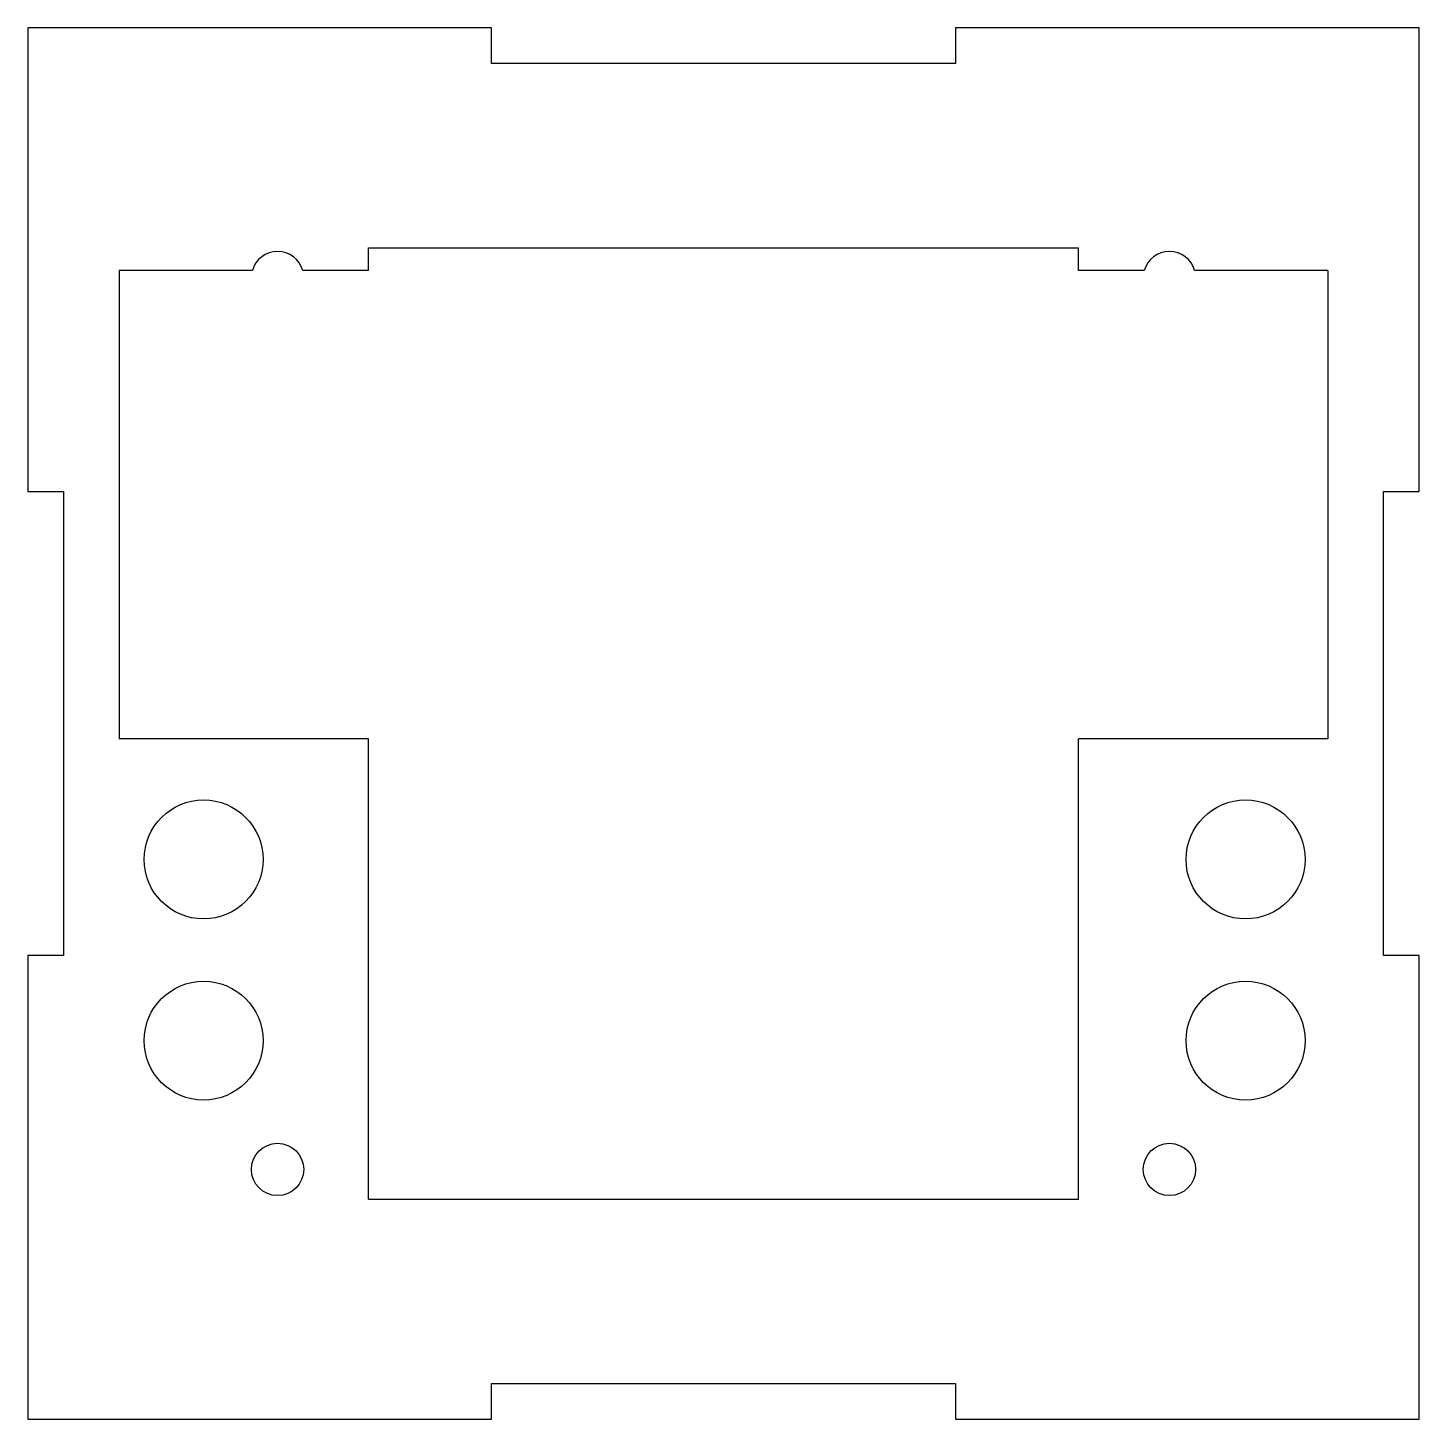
# Model space of a CAD drawing. Header units: millimetres. Extents: x -58 to 58, y -58 to 58.
import ezdxf

# ---------------------------------------------------------------- set-up
doc = ezdxf.new("R2010")
doc.units = ezdxf.units.MM

msp = doc.modelspace()

# ---------------------------------------------------------------- linework, layer by layer
at = {"color": 7, "linetype": 'Continuous', "lineweight": 25}
for p, q in [((-58.5, 58.5), (-58.5, 19.5)), ((-19.5, 58.5), (-58.5, 58.5)), ((-19.5, 55.5), (-19.5, 58.5)), ((19.5, 58.5), (19.5, 55.5)), ((58.5, 58.5), (19.5, 58.5)), ((58.5, 19.5), (58.5, 58.5)), ((19.5, 55.5), (-19.5, 55.5)), ((-29.84, 40.01), (29.84, 40.01)), ((-29.84, 38.09), (-29.84, 40.01)), ((29.84, 38.09), (29.84, 40.01)), ((-39.62, 38.09), (-50.81, 38.09)), ((-50.81, 38.09), (-50.81, -1.28)), ((-29.84, 38.09), (-35.38, 38.09)), ((35.38, 38.09), (29.84, 38.09)), ((50.81, 38.09), (39.62, 38.09)), ((50.81, 38.09), (50.81, -1.28)), ((-58.5, 19.5), (-55.5, 19.5)), ((-55.5, 19.5), (-55.5, -19.5)), ((55.5, 19.5), (58.5, 19.5)), ((55.5, -19.5), (55.5, 19.5)), ((-29.84, -1.28), (-50.81, -1.28)), ((-29.84, -40.01), (-29.84, -1.28)), ((29.84, -40.01), (29.84, -1.28)), ((50.81, -1.28), (29.84, -1.28)), ((-58.5, -19.5), (-58.5, -58.5)), ((-55.5, -19.5), (-58.5, -19.5)), ((58.5, -19.5), (55.5, -19.5)), ((58.5, -58.5), (58.5, -19.5)), ((-29.84, -40.01), (29.84, -40.01)), ((-19.5, -55.5), (19.5, -55.5)), ((-19.5, -58.5), (-19.5, -55.5)), ((19.5, -55.5), (19.5, -58.5)), ((-58.5, -58.5), (-19.5, -58.5)), ((19.5, -58.5), (58.5, -58.5))]:
    msp.add_line(p, q, dxfattribs=at)
for centre, radius in [((-43.72, -11.43), 5), ((43.9, -11.43), 5), ((-43.72, -26.67), 5), ((43.9, -26.67), 5), ((-37.5, -37.5), 2.2), ((37.5, -37.5), 2.2)]:
    msp.add_circle(centre, radius, dxfattribs=at)
for centre in [(-37.5, 37.5), (37.5, 37.5)]:
    msp.add_arc(centre, 2.2, 15.421, 164.579, dxfattribs=at)

doc.saveas('drawing.dxf')
